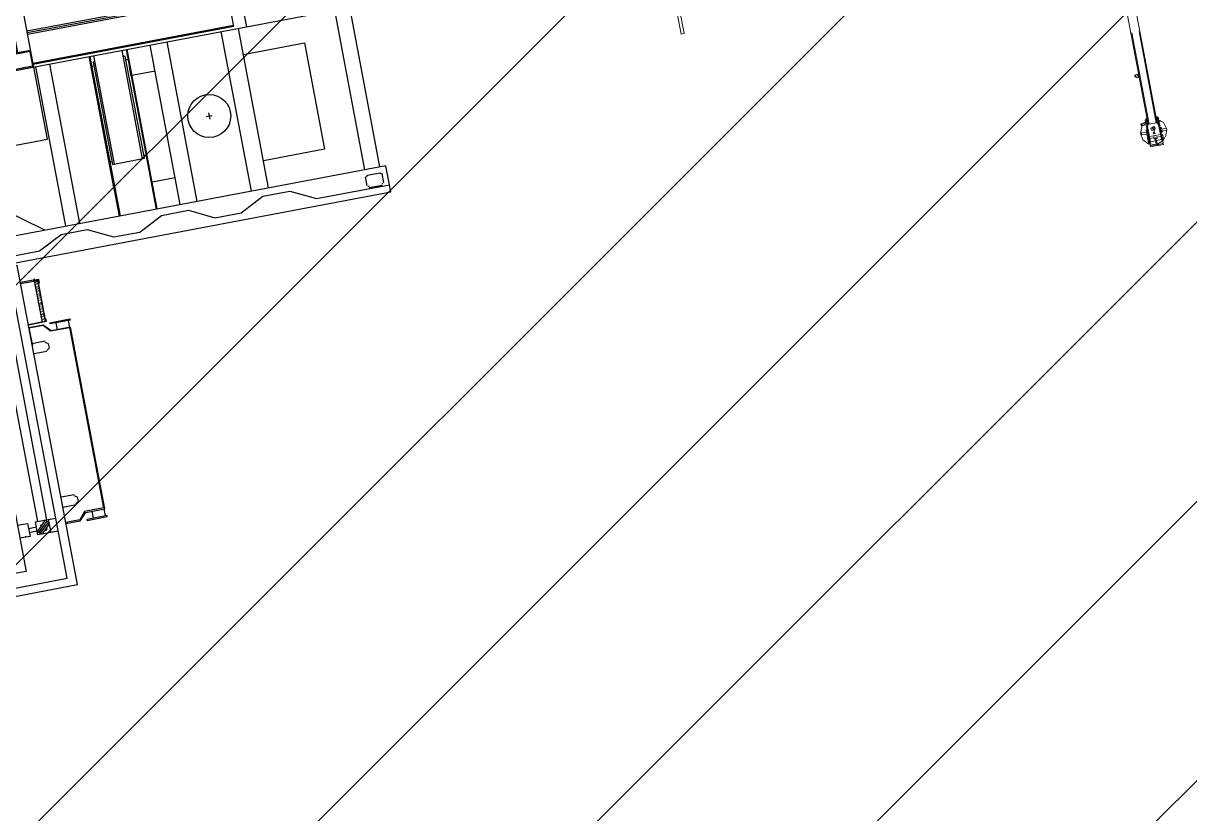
# Model space of a CAD drawing. Extents: x 407440 to 411585, y 6041728 to 6045069.
# Drawn here: x 410505.7 to 410571.2, y 6044230 to 6044274.4 of the extents above; entities that cross this region are included whole.
import ezdxf

# ---------------------------------------------------------------- set-up
doc = ezdxf.new("R2010")
doc.units = 0
doc.header["$LTSCALE"] = 5
doc.linetypes.add('foc-TIELINE', pattern=[1.875, 1.25, -0.625])
for name, color, linetype in [('P-BUFFER-PURPLE', 187, 'foc-TIELINE'), ('P-PROPOSED-EXISTING-H', 59, 'Continuous'), ('T-TIE', 201, 'foc-TIELINE')]:
    doc.layers.add(name, color=color, linetype=linetype)

# ---------------------------------------------------------------- blocks, each defined once
blk = doc.blocks.new('P-RIG-877')
at = {"layer": 'T-TIE', "linetype": 'ByBlock', "lineweight": 18}
for points in [[(5.316, 15.981), (5.258, 16.027), (5.189, 16.05), (5.109, 16.027), (5.063, 15.97)], [(5.258, 15.981), (5.212, 15.981), (5.212, 15.993), (5.201, 15.993), (5.201, 16.05), (5.178, 16.05), (5.178, 15.993)], [(5.097, 15.958), (5.097, 15.947), (5.097, 15.866), (5.097, 15.855), (5.097, 15.866), (5.097, 15.947), (5.097, 15.958), (2.319, 15.958), (2.319, 15.947), (2.067, 15.947), (2.067, 15.958), (1.975, 15.958), (1.963, 15.947)], [(5.074, 15.958), (5.074, 15.97), (5.029, 15.97), (5.029, 15.958)], [(5.109, 15.97), (5.04, 15.97), (5.04, 15.981), (5.212, 15.981), (5.201, 15.981), (5.189, 15.981)], [(5.086, 15.993), (5.074, 15.993)], [(5.097, 15.981), (5.074, 15.981)], [(5.086, 15.981), (5.086, 15.993), (5.086, 15.981)], [(5.212, 15.981), (5.235, 15.981), (5.235, 15.97), (5.293, 15.97), (5.293, 15.912), (5.327, 15.912), (5.327, 15.901), (5.293, 15.901), (5.293, 15.843), (5.235, 15.843), (5.235, 15.97), (5.12, 15.97), (5.097, 15.958), (5.086, 15.958)], [(5.143, 15.981), (5.155, 15.981), (5.178, 15.981), (5.166, 15.981), (5.166, 15.993), (5.155, 15.993)], [(5.155, 15.981), (5.178, 15.981), (5.155, 15.981)], [(5.155, 15.981), (5.178, 15.981)], [(5.166, 15.993), (5.212, 15.993), (5.166, 15.993)], [(5.178, 15.981), (5.339, 15.981), (5.178, 15.981)], [(5.201, 15.981), (5.293, 15.981), (5.304, 15.981), (5.304, 15.97), (5.293, 15.97)], [(5.212, 15.912), (5.212, 15.889)], [(5.27, 15.981), (5.258, 15.981), (5.247, 15.981), (5.247, 15.993), (5.235, 15.993)], [(5.235, 15.878), (5.235, 15.901), (5.235, 15.924)], [(5.247, 15.993), (5.293, 15.993), (5.247, 15.993)], [(5.247, 15.924), (5.27, 15.924), (5.27, 15.889), (5.258, 15.889), (5.27, 15.889)], [(5.258, 15.843), (5.258, 15.889), (5.27, 15.889), (5.247, 15.889)], [(5.258, 15.924), (5.258, 15.97)], [(5.258, 15.901), (5.27, 15.901), (5.27, 15.912), (5.27, 15.901), (5.27, 15.912), (5.258, 15.912)], [(5.27, 15.924), (5.27, 15.912), (5.27, 15.924)], [(5.27, 15.912), (5.27, 15.924), (5.27, 15.912)], [(5.27, 15.901), (5.27, 15.889), (5.27, 15.901)], [(5.281, 15.993), (5.293, 15.993), (5.293, 15.981), (5.281, 15.981)], [(5.281, 15.912), (5.281, 15.901), (5.281, 15.912)], [(5.293, 15.912), (5.293, 15.901), (5.293, 15.912)], [(5.316, 15.832), (5.339, 15.901), (5.316, 15.97)], [(5.327, 15.924), (5.339, 15.924), (5.35, 15.924), (5.35, 15.981)], [(5.339, 15.981), (5.339, 15.924), (5.339, 15.889), (5.339, 15.832)], [(5.35, 15.924), (5.35, 15.889), (5.35, 15.832)], [(2.319, 15.866), (2.319, 15.855), (5.097, 15.855)], [(4.546, 15.843), (4.535, 15.843), (4.523, 15.843), (4.523, 15.832), (4.523, 15.843), (4.558, 15.843), (4.558, 15.855)], [(4.523, 15.855), (4.523, 15.843), (4.523, 15.855)], [(4.523, 15.843), (4.523, 15.855)], [(4.523, 15.82), (4.523, 15.843), (4.558, 15.843), (4.558, 15.82), (4.523, 15.82), (4.535, 15.82), (4.535, 15.809), (4.546, 15.809), (4.546, 15.82), (4.546, 15.809), (4.535, 15.809), (4.523, 15.809)], [(4.523, 15.82), (4.558, 15.82), (4.523, 15.82)], [(4.546, 15.809), (4.535, 15.809), (4.535, 15.82)], [(5.074, 15.855), (5.074, 15.843), (5.029, 15.843), (5.029, 15.855)], [(5.109, 15.843), (5.04, 15.843), (5.04, 15.832), (5.212, 15.832), (5.235, 15.832), (5.235, 15.843), (5.224, 15.843)], [(5.086, 15.809), (5.074, 15.809), (5.063, 15.832), (5.074, 15.832), (5.063, 15.832)], [(5.316, 15.82), (5.258, 15.763), (5.178, 15.752), (5.097, 15.786), (5.086, 15.786), (5.074, 15.786), (5.086, 15.786)], [(5.074, 15.786), (5.074, 15.809), (5.097, 15.809), (5.097, 15.797), (5.097, 15.809), (5.097, 15.786), (5.097, 15.775), (5.086, 15.775), (5.074, 15.775), (5.086, 15.775), (5.097, 15.775), (5.086, 15.775), (5.097, 15.775)], [(5.074, 15.786), (5.097, 15.786), (5.074, 15.786)], [(5.086, 15.855), (5.097, 15.855), (5.12, 15.843), (5.235, 15.843)], [(5.097, 15.832), (5.086, 15.832)], [(5.086, 15.786), (5.086, 15.775), (5.086, 15.786)], [(5.201, 15.832), (5.212, 15.832), (5.258, 15.832), (5.224, 15.832), (5.224, 15.82), (5.155, 15.82), (5.155, 15.832), (5.143, 15.832), (5.178, 15.832)], [(5.155, 15.832), (5.178, 15.832), (5.166, 15.832)], [(5.155, 15.832), (5.178, 15.832), (5.155, 15.832)], [(5.339, 15.832), (5.178, 15.832), (5.339, 15.832)], [(5.178, 15.763), (5.201, 15.763), (5.201, 15.82)], [(5.178, 15.763), (5.178, 15.82)], [(5.189, 15.82), (5.178, 15.82)], [(5.189, 15.832), (5.201, 15.832), (5.293, 15.832), (5.281, 15.832)], [(5.304, 15.832), (5.304, 15.82), (5.235, 15.82), (5.235, 15.832)], [(5.258, 15.82), (5.27, 15.82), (5.258, 15.82), (5.27, 15.82), (5.27, 15.832), (5.258, 15.832), (5.247, 15.832)], [(5.293, 15.82), (5.258, 15.82), (5.281, 15.82)], [(5.293, 15.843), (5.304, 15.843), (5.304, 15.832), (5.293, 15.832)]]:
    blk.add_lwpolyline(points, dxfattribs=at)
at = {"layer": 'T-TIE', "linetype": 'ByBlock', "lineweight": 5}
for points in [[(4.053, 15.947), (5.097, 15.947), (5.086, 15.947)], [(5.178, 15.981), (5.166, 15.981)], [(5.212, 15.981), (5.212, 15.97)], [(5.293, 15.981), (5.293, 15.97)], [(5.35, 15.981), (5.339, 15.981), (5.327, 15.981)], [(5.35, 15.924), (5.339, 15.924)], [(5.339, 15.889), (5.35, 15.889)], [(4.053, 15.866), (5.097, 15.866), (5.086, 15.866)], [(5.178, 15.832), (5.166, 15.832)], [(5.212, 15.843), (5.212, 15.832)], [(5.293, 15.843), (5.293, 15.832)], [(5.339, 15.832), (5.35, 15.832)], [(1.94, 10.918), (3.123, 10.918), (3.123, 10.884), (1.94, 10.884)]]:
    blk.add_lwpolyline(points, dxfattribs=at)
at = {"layer": 'T-TIE', "linetype": 'ByBlock', "lineweight": 18}
for points in [[(5.155, 15.924), (5.132, 15.912), (5.143, 15.878), (5.166, 15.878), (5.178, 15.912)], [(5.155, 15.912), (5.143, 15.901), (5.155, 15.889), (5.166, 15.901)], [(5.189, 15.901), (5.212, 15.889), (5.212, 15.912)], [(5.281, 15.912), (5.293, 15.912), (5.281, 15.912), (5.27, 15.912)], [(5.27, 15.901), (5.27, 15.889), (5.27, 15.901), (5.281, 15.901), (5.293, 15.901), (5.281, 15.901)], [(5.327, 15.981), (5.339, 15.981)], [(5.339, 15.889), (5.35, 15.889)], [(5.097, 15.832), (5.074, 15.832), (5.074, 15.809), (5.097, 15.809)], [(5.097, 15.82), (5.097, 15.809)], [(5.166, 15.82), (5.178, 15.82)], [(5.201, 15.82), (5.178, 15.82), (5.189, 15.82), (5.178, 15.82)], [(5.189, 15.82), (5.201, 15.82)], [(5.247, 15.82), (5.258, 15.82)], [(5.281, 15.82), (5.293, 15.82)], [(5.327, 15.832), (5.339, 15.832)]]:
    blk.add_lwpolyline(points, close=True, dxfattribs=at)
at = {"layer": 'T-TIE', "linetype": 'ByBlock', "lineweight": 25}
for points in [[(1.722, 3.662), (1.722, 6.096), (2.135, 6.096), (2.135, 7.348), (1.722, 7.348), (1.722, 6.177)], [(4.179, 3.031), (4.179, 3.341), (4.041, 3.616), (4.041, 3.915), (4.179, 4.19), (4.179, 4.489), (4.041, 4.765), (4.041, 5.074), (4.179, 5.35), (4.179, 5.649), (4.041, 5.924), (4.041, 6.234), (4.179, 6.51), (4.179, 7.348)], [(3.961, 7.279), (2.135, 7.279)], [(4.041, 7.279), (4.03, 7.267), (4.03, 7.118), (4.041, 7.107)], [(4.145, 7.29), (4.041, 7.29)], [(4.156, 7.267), (4.145, 7.279)], [(4.168, 7.118), (4.168, 7.267)], [(3.961, 7.107), (2.135, 7.107)], [(4.041, 7.095), (4.145, 7.095)], [(4.145, 7.107), (4.156, 7.118)], [(2.434, 6.004), (2.434, 6.705), (3.651, 6.705), (3.651, 6.004)], [(1.607, 1.022), (1.676, -9.954), (2.135, -9.954), (2.135, -5.35), (2.135, -9.954), (2.962, -9.954), (2.962, 3.662), (2.135, 3.662), (2.135, 1.251), (2.135, 6.096)], [(2.101, 3.662), (2.101, 5.958), (1.745, 5.958), (1.745, 3.662)], [(1.757, 3.662), (1.757, 5.958)], [(2.089, 3.662), (2.089, 5.958)], [(3.961, 6.004), (2.135, 6.004)], [(3.961, 5.809), (2.135, 5.809)], [(3.042, 5.465), (3.042, 5.534)], [(3.008, 5.499), (3.077, 5.499)], [(3.961, 5.189), (2.135, 5.189)], [(3.961, 4.994), (2.135, 4.994)], [(2.434, 4.994), (2.434, 4.73)], [(3.651, 4.73), (3.651, 4.994)], [(3.961, 4.73), (2.135, 4.73)], [(2.135, 4.719), (3.961, 4.719)], [(3.375, 4.673), (2.135, 4.673)], [(2.204, 4.351), (2.204, 4.328), (3.375, 4.328), (3.375, 4.696), (2.204, 4.696), (2.204, 4.673)], [(2.25, 4.719), (2.25, 4.696)], [(2.331, 4.719), (2.434, 4.719)], [(3.146, 4.719), (3.249, 4.719)], [(3.341, 4.696), (3.341, 4.719)], [(3.375, 4.351), (2.135, 4.351)], [(2.25, 4.328), (2.25, 4.305)], [(3.341, 4.305), (3.341, 4.328)], [(2.135, 4.305), (3.961, 4.305)], [(2.135, 4.294), (3.961, 4.294)], [(2.422, 4.294), (2.434, 4.294), (3.651, 4.294)], [(3.961, 3.846), (2.135, 3.846)], [(3.961, 3.685), (2.135, 3.685)], [(2.135, 3.662), (-2.135, 3.662)], [(-1.952, 3.662), (-1.952, 3.513), (1.94, 3.513), (1.94, 3.662)], [(-1.458, 3.502), (1.952, 3.502), (1.952, 3.651), (2.124, 3.651), (2.124, 3.295), (0.23, 3.295), (0.23, 3.306), (-0.23, 3.306), (-0.23, 3.295), (-1.458, 3.295)], [(1.94, 3.651), (2.135, 3.651)], [(3.961, 3.444), (2.962, 2.112)], [(7.244, 3.065), (7.244, 3.226), (7.164, 3.306), (7.164, 3.525), (5.086, 3.525), (5.086, 3.306), (5.006, 3.226), (5.086, 3.295), (5.086, 3.513)], [(5.006, 3.513), (7.152, 3.513), (7.152, 3.295), (7.233, 3.226), (7.233, 3.065)], [(7.164, 3.513), (7.244, 3.513)], [(5.086, 3.375), (5.006, 3.375)], [(7.164, 3.375), (7.244, 3.375)], [(4.489, 3.226), (4.477, 3.226)], [(4.489, 3.215), (4.489, 3.272), (4.535, 3.272)], [(4.489, 3.261), (4.5, 3.261), (4.523, 3.261), (4.512, 3.261), (4.523, 3.261), (4.512, 3.261), (4.523, 3.261), (4.937, 3.261), (4.971, 3.261), (4.96, 3.261)], [(4.971, 3.261), (4.971, 3.226), (4.5, 3.226), (4.5, 3.261)], [(4.523, 3.272), (4.512, 3.272)], [(4.523, 3.249), (4.512, 3.249)], [(4.569, 3.261), (4.581, 3.261), (4.569, 3.261), (4.581, 3.261), (4.569, 3.261), (4.558, 3.261), (4.546, 3.261), (4.535, 3.261), (4.546, 3.261), (4.535, 3.261)], [(4.546, 3.249), (4.535, 3.249)], [(4.569, 3.226), (4.581, 3.226), (4.569, 3.226), (4.558, 3.226), (4.546, 3.226), (4.535, 3.226), (4.546, 3.226), (4.535, 3.226)], [(4.581, 3.249), (4.569, 3.249)], [(4.604, 3.249), (4.592, 3.249)], [(4.615, 3.226), (4.604, 3.226), (4.592, 3.226), (4.604, 3.226), (4.592, 3.226)], [(4.604, 3.261), (4.615, 3.261)], [(4.638, 3.261), (4.627, 3.261), (4.615, 3.261), (4.627, 3.261)], [(4.627, 3.249), (4.615, 3.249)], [(4.638, 3.226), (4.627, 3.226), (4.615, 3.226), (4.627, 3.226), (4.615, 3.226), (4.627, 3.226)], [(4.661, 3.249), (4.65, 3.249)], [(4.684, 3.249), (4.673, 3.249)], [(4.707, 3.249), (4.696, 3.249)], [(4.753, 3.261), (4.765, 3.261), (4.753, 3.261), (4.765, 3.261), (4.753, 3.261), (4.742, 3.261), (4.73, 3.261), (4.719, 3.261), (4.73, 3.261), (4.719, 3.261), (4.73, 3.261)], [(4.73, 3.249), (4.719, 3.249)], [(4.753, 3.226), (4.765, 3.226), (4.753, 3.226), (4.742, 3.226), (4.73, 3.226), (4.719, 3.226), (4.73, 3.226), (4.719, 3.226), (4.73, 3.226)], [(4.765, 3.249), (4.753, 3.249)], [(4.787, 3.249), (4.776, 3.249)], [(4.81, 3.249), (4.799, 3.249)], [(4.81, 3.226), (4.799, 3.226)], [(4.833, 3.249), (4.822, 3.249)], [(4.868, 3.261), (4.856, 3.261), (4.845, 3.261), (4.856, 3.261), (4.845, 3.261), (4.856, 3.261)], [(4.856, 3.249), (4.845, 3.249)], [(4.868, 3.226), (4.856, 3.226)], [(4.891, 3.249), (4.879, 3.249)], [(4.937, 3.261), (4.948, 3.261), (4.937, 3.261), (4.925, 3.261), (4.914, 3.261), (4.902, 3.261), (4.914, 3.261), (4.902, 3.261), (4.914, 3.261)], [(4.914, 3.249), (4.902, 3.249)], [(4.937, 3.226), (4.948, 3.226), (4.937, 3.226), (4.948, 3.226), (4.937, 3.226), (4.925, 3.226), (4.914, 3.226), (4.902, 3.226), (4.914, 3.226), (4.902, 3.226), (4.914, 3.226)], [(4.971, 3.215), (4.971, 3.272), (4.937, 3.272)], [(4.948, 3.249), (4.937, 3.249)], [(4.971, 3.215), (4.971, 3.065), (4.971, 3.215)], [(5.006, 3.226), (5.006, 3.065), (5.006, 3.226)], [(5.189, 3.215), (5.189, 3.065)], [(5.293, 3.215), (5.27, 3.249), (5.224, 3.249), (5.201, 3.215)], [(5.304, 3.215), (5.304, 3.065)], [(6.946, 3.215), (6.946, 3.065)], [(7.049, 3.215), (7.026, 3.249), (6.98, 3.249), (6.957, 3.215)], [(7.061, 3.215), (7.061, 3.065)], [(7.945, 2.25), (7.945, 3.065), (4.294, 3.065), (4.294, 2.526)], [(5.006, 3.065), (5.212, 3.065)], [(7.853, 2.25), (7.853, 2.962), (4.397, 2.962), (4.397, 2.526)], [(7.313, 2.962), (7.313, 2.732), (7.164, 2.732), (7.164, 2.962)], [(5.074, 2.859), (7.164, 2.859)], [(5.074, 2.755), (7.164, 2.755)], [(7.313, 2.882), (7.164, 2.882)], [(7.175, 2.859), (7.29, 2.744)], [(7.198, 2.87), (7.302, 2.755)], [(7.267, 2.824), (7.279, 2.836), (7.267, 2.847), (7.256, 2.836)], [(7.164, 2.526), (7.164, 2.641), (7.313, 2.641), (7.313, 2.526)], [(7.221, 2.641), (7.221, 2.732)], [(7.267, 2.641), (7.267, 2.732)], [(4.546, 2.112), (4.546, 2.526), (7.692, 2.526), (7.692, 2.25)], [(7.313, 2.595), (7.302, 2.595)]]:
    blk.add_lwpolyline(points, dxfattribs=at)
for points in [[(4.259, 7.348), (3.961, 7.348), (3.961, -9.816), (4.259, -9.816)], [(4.994, 3.306), (4.994, 3.536), (5.006, 3.536), (5.006, 3.306)], [(7.256, 3.306), (7.256, 3.536), (7.244, 3.536), (7.244, 3.306)], [(4.5, 3.215), (4.489, 3.215), (4.489, 3.065), (4.5, 3.065)], [(4.512, 3.226), (4.523, 3.226)], [(4.512, 3.226), (4.523, 3.226)], [(4.569, 3.226), (4.581, 3.226)], [(4.592, 3.261), (4.604, 3.261)], [(4.592, 3.261), (4.604, 3.261)], [(4.615, 3.261), (4.627, 3.261)], [(4.65, 3.261), (4.661, 3.261)], [(4.65, 3.261), (4.661, 3.261)], [(4.65, 3.226), (4.661, 3.226)], [(4.661, 3.226), (4.65, 3.226)], [(4.673, 3.261), (4.684, 3.261)], [(4.673, 3.261), (4.684, 3.261)], [(4.673, 3.226), (4.684, 3.226)], [(4.673, 3.226), (4.684, 3.226)], [(4.696, 3.261), (4.707, 3.261)], [(4.696, 3.261), (4.707, 3.261)], [(4.696, 3.226), (4.707, 3.226)], [(4.696, 3.226), (4.707, 3.226)], [(4.753, 3.226), (4.765, 3.226)], [(4.776, 3.261), (4.787, 3.261)], [(4.776, 3.261), (4.787, 3.261)], [(4.776, 3.226), (4.787, 3.226)], [(4.776, 3.226), (4.787, 3.226)], [(4.799, 3.261), (4.81, 3.261)], [(4.799, 3.261), (4.81, 3.261)], [(4.799, 3.226), (4.81, 3.226)], [(4.799, 3.226), (4.81, 3.226)], [(4.822, 3.261), (4.833, 3.261)], [(4.822, 3.261), (4.833, 3.261)], [(4.822, 3.226), (4.833, 3.226)], [(4.822, 3.226), (4.833, 3.226)], [(4.845, 3.226), (4.856, 3.226)], [(4.845, 3.226), (4.856, 3.226)], [(4.879, 3.261), (4.891, 3.261)], [(4.879, 3.261), (4.891, 3.261)], [(4.879, 3.226), (4.891, 3.226)], [(4.879, 3.226), (4.891, 3.226)], [(4.937, 3.261), (4.948, 3.261)], [(7.21, 2.882), (7.313, 2.778), (7.279, 2.732), (7.164, 2.847)], [(7.21, 2.79), (7.221, 2.79), (7.221, 2.778)]]:
    blk.add_lwpolyline(points, close=True, dxfattribs=at)
blk.add_circle((3.042, 5.499), 0.242, dxfattribs=at)

msp = doc.modelspace()

# ---------------------------------------------------------------- hatches: boundary and pattern name
at = {"layer": 'P-PROPOSED-EXISTING-H'}
h = msp.add_hatch(dxfattribs=at)
h.set_pattern_fill('ANSI31', color=256, scale=3.498392, style=0)
h.set_pattern_definition([(45, (-102.852, 2739.382), (-7.854113246, 7.854113246), [])])
edge = h.paths.add_edge_path()
edge.add_line((410849.565, 6043843.767), (410381.581, 6043755.258))
edge.add_line((410381.581, 6043755.258), (409934.712, 6043670.743))
edge.add_line((409934.712, 6043670.743), (409814.106, 6044308.44))
edge.add_line((409814.106, 6044308.44), (410263.945, 6044377.375))
edge.add_line((410263.945, 6044377.375), (410794.85, 6044458.734))
edge.add_line((410794.85, 6044458.734), (411169.273, 6044565.411))
edge.add_line((411169.273, 6044565.411), (411290.002, 6043927.065))
edge.add_line((411290.002, 6043927.065), (411039.067, 6043879.607))
edge.add_arc((410922.403, 6043977.554), 152.33, 241.43508, 319.98432, ccw=False)

# ---------------------------------------------------------------- linework, layer by layer
at = {"layer": 'P-BUFFER-PURPLE'}
msp.add_circle((410670.316, 6044396.422, -0.107), 250.434, dxfattribs=at)

# ---------------------------------------------------------------- block references
at = {"layer": 'T-TIE', "linetype": 'ByBlock', "xscale": 4.999999999955019, "yscale": 4.999999999955019, "zscale": 4.999999999955019, "rotation": 280.7096999997605}
msp.add_blockref('P-RIG-877', (410486.28, 6044279.077), dxfattribs=at)

doc.saveas('drawing.dxf')
